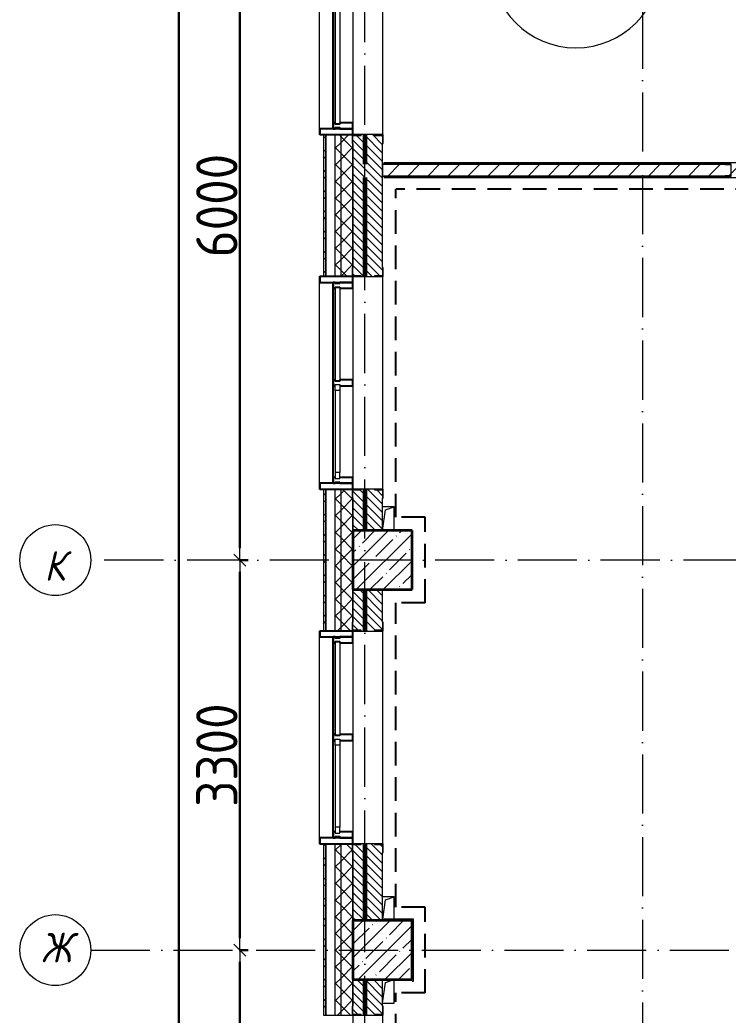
# Model space of a CAD drawing. Header units: millimetres. Extents: x -213536 to 1564669, y -45299 to 942238.
# Drawn here: x 564145 to 570139, y 440685 to 449106 of the extents above; entities that cross this region are included whole.
import ezdxf

# ---------------------------------------------------------------- set-up
doc = ezdxf.new("R2010")
doc.units = ezdxf.units.MM
for name, pattern in [('50_200_ШТРИХ_1Т_ш5_п1_п1_', [700, 500, -100, 0, -100]), ('Штрих короткий', [300, 150, -150]), ('Штриховая _2 мм - 1 мм_', [300, 200, -100])]:
    doc.linetypes.add(name, pattern=pattern)
for name, color, linetype, lineweight in [('0-1', 7, 'Continuous', 5), ('0-2', 7, 'Continuous', 9), ('2.1) ПГП окна 2.8 м', 5, 'Continuous', 30), ('3) ЖБ 4м', 3, 'Continuous', 30), ('Импосты витража', 7, 'Continuous', 9), ('Импосты витража-1', 7, 'Continuous', 25), ('Каркас_Импост', 7, 'Continuous', 13), ('Марки помещений', 7, 'Continuous', 9), ('Несущие колонны', 7, 'Continuous', 9), ('Несущие колонны-1', 7, 'Continuous', 35), ('Обобщенные модели', 7, 'Continuous', 9), ('Общие ребра', 7, 'Continuous', 9), ('Окна', 7, 'Continuous', 9), ('Оси', 7, 'Continuous', 9), ('Оси-1', 7, 'Continuous', 20), ('Оси-2', 7, '50_200_ШТРИХ_1Т_ш5_п1_п1_', 9), ('Остекление-1', 7, 'Continuous', 9), ('Перемычка-1', 7, 'Штрих короткий', 9), ('Размеры', 7, 'Continuous', 15), ('Стены', 7, 'Continuous', 9), ('Стены-1', 7, 'Continuous', 13), ('Штриховка разреза-1', 7, 'Continuous', 9)]:
    doc.layers.add(name, color=color, linetype=linetype, lineweight=lineweight)
doc.layers.add('Каркас_Импост-2', color=7, linetype='Continuous', lineweight=9, true_color=0xaaaaaa)
doc.layers.add('СТ-1_1', color=7, linetype='Штриховая _2 мм - 1 мм_', lineweight=90, true_color=0x888888)
doc.layers.get('0-2').off()
doc.styles.add('ISOCPEUR_I_1', font='isocpeui.ttf', dxfattribs={"width": 0.85, "height": 2.5})
doc.styles.add('СПДС', font='isocpeur.ttf', dxfattribs={"width": 0.9})
doc.dimstyles.new('Размера А3', dxfattribs={"dimtxt": 200, "dimasz": 100, "dimexe": 70, "dimexo": 100, "dimgap": 20, "dimtad": 1, "dimdec": 0, "dimrnd": 10, "dimzin": 0, "dimdsep": 46, "dimtxsty": 'СПДС', "dimblk": 'ARROWHEAD_6', "dimcen": 1, "dimclrd": 256, "dimclre": 256, "dimclrt": 256, "dimazin": 0, "dimtfac": 1, "dimtdec": 0, "dimtmove": 2, "dimatfit": 3, "dimfxl": 1, "dimtolj": 1, "dimtzin": 0, "dimarcsym": 0})
pattern_1 = [(45, (0, 0), (-70.71068, 70.71068), []), (135, (0, 0), (-70.71068, -70.71068), [])]
pattern_2 = [(135, (0, 0), (-35.35534, -35.35534), [])]

# ---------------------------------------------------------------- blocks, each defined once
blk = doc.blocks.new('Ось сетки - Круг_Ø6_00__ISO-2_5_0_9K_-16731441-АИ2_03_План отделки стен 3-го этажа _Часть 2_')
at = {"layer": 'Оси-1'}
blk.add_circle((0, 0), 3, dxfattribs=at)
blk = doc.blocks.new('ARROWHEAD_6')
at = {"color": 0, "linetype": 'Continuous'}
for p, q in [((0, 0), (-1, 0)), ((-0.5, -0.5), (0.5, 0.5))]:
    blk.add_line(p, q, dxfattribs=at)
blk = doc.blocks.new('*D4693')
at = {"layer": 'Defpoints', "color": 0, "transparency": 16777216}
for p in [(429529.1, 441235.4), (429635.2, 441235.4), (429643.3, 436685.4)]:
    blk.add_point(p, dxfattribs=at)
at = {"layer": 'Размеры', "lineweight": -2, "transparency": 16777216}
for p, q in [((429629.1, 441235.4), (429705.2, 441235.4)), ((429635.2, 436785.4), (429635.2, 441135.4)), ((429543.3, 436685.4), (429565.2, 436685.4))]:
    blk.add_line(p, q, dxfattribs=at)
at = {"layer": 'Размеры', "lineweight": -2, "transparency": 16777216, "xscale": 100, "yscale": 100, "zscale": 100}
for p, rotation in [((429635.2, 441235.4), 90), ((429635.2, 436685.4), 270)]:
    blk.add_blockref('ARROWHEAD_6', p, dxfattribs=dict(at, rotation=rotation))
at = {"layer": 'Размеры', "transparency": 16777216, "insert": (429440.2, 438960.4), "char_height": 350, "width": 2.564, "attachment_point": 5, "rotation": 90, "style": 'СПДС'}
blk.add_mtext('\\A1;4550', dxfattribs=at)
blk = doc.blocks.new('*D4694')
at = {"layer": 'Defpoints', "color": 0, "transparency": 16777216}
for p in [(429529.1, 444535.4), (429635.2, 444535.4), (429529.1, 441235.4)]:
    blk.add_point(p, dxfattribs=at)
at = {"layer": 'Размеры', "lineweight": -2, "transparency": 16777216}
for p, q in [((429629.1, 444535.4), (429705.2, 444535.4)), ((429635.2, 441335.4), (429635.2, 444435.4)), ((429629.1, 441235.4), (429705.2, 441235.4))]:
    blk.add_line(p, q, dxfattribs=at)
at = {"layer": 'Размеры', "lineweight": -2, "transparency": 16777216, "xscale": 100, "yscale": 100, "zscale": 100}
for p, rotation in [((429635.2, 444535.4), 90), ((429635.2, 441235.4), 270)]:
    blk.add_blockref('ARROWHEAD_6', p, dxfattribs=dict(at, rotation=rotation))
at = {"layer": 'Размеры', "transparency": 16777216, "insert": (429440.2, 442885.4), "char_height": 350, "width": 2.488, "attachment_point": 5, "rotation": 90, "style": 'СПДС'}
blk.add_mtext('\\A1;3300', dxfattribs=at)
blk = doc.blocks.new('*D4695')
at = {"layer": 'Defpoints', "color": 0, "transparency": 16777216}
for p in [(429529.1, 450535.4), (429635.2, 450535.4), (429529.1, 444535.4)]:
    blk.add_point(p, dxfattribs=at)
at = {"layer": 'Размеры', "lineweight": -2, "transparency": 16777216}
for p, q in [((429629.1, 450535.4), (429705.2, 450535.4)), ((429635.2, 444635.4), (429635.2, 450435.4)), ((429629.1, 444535.4), (429705.2, 444535.4))]:
    blk.add_line(p, q, dxfattribs=at)
at = {"layer": 'Размеры', "lineweight": -2, "transparency": 16777216, "xscale": 100, "yscale": 100, "zscale": 100}
for p, rotation in [((429635.2, 450535.4), 90), ((429635.2, 444535.4), 270)]:
    blk.add_blockref('ARROWHEAD_6', p, dxfattribs=dict(at, rotation=rotation))
at = {"layer": 'Размеры', "transparency": 16777216, "insert": (429440.2, 447535.4), "char_height": 350, "width": 2.488, "attachment_point": 5, "rotation": 90, "style": 'СПДС'}
blk.add_mtext('\\A1;6000', dxfattribs=at)
blk = doc.blocks.new('*D4702')
at = {"layer": 'Defpoints', "color": 0, "transparency": 16777216}
for p in [(429013.2, 474685.4), (429119.2, 474685.4), (429013.2, 425235.4)]:
    blk.add_point(p, dxfattribs=at)
at = {"layer": 'Размеры', "lineweight": -2, "transparency": 16777216}
for p, q in [((429113.2, 474685.4), (429189.2, 474685.4)), ((429119.2, 425335.4), (429119.2, 474585.4)), ((429113.2, 425235.4), (429189.2, 425235.4))]:
    blk.add_line(p, q, dxfattribs=at)
at = {"layer": 'Размеры', "lineweight": -2, "transparency": 16777216, "xscale": 100, "yscale": 100, "zscale": 100}
for p, rotation in [((429119.2, 474685.4), 90), ((429119.2, 425235.4), 270)]:
    blk.add_blockref('ARROWHEAD_6', p, dxfattribs=dict(at, rotation=rotation))
at = {"layer": 'Размеры', "transparency": 16777216, "insert": (428924.2, 449960.4), "char_height": 350, "width": 3.261, "attachment_point": 5, "rotation": 90, "style": 'СПДС'}
blk.add_mtext('\\A1;49450', dxfattribs=at)
blk = doc.blocks.new('BSC_Колонна _Прямоугольная - 500х500-V44-АИ2_03_План отделки стен 3-го этажа _Часть 2_')
at = {"layer": 'Несущие колонны'}
h = blk.add_hatch(dxfattribs=at)
h.set_pattern_fill('FP_52', color=256, style=0, pattern_type=2)
h.set_pattern_definition([(45, (-150, -19300), (-114.0493, 114.0493), []), (45, (-35.95, -19300), (-114.0493, 114.0493), [201.612, -40.322, 3.353, -36.97])])
h.paths.add_polyline_path([(-250, -250), (250, -250), (250, 250), (-250, 250)], flags=0)
at = {"layer": 'Несущие колонны-1'}
for p, q in [((250, 250), (-250, 250)), ((-250, 250), (-250, -250)), ((250, -250), (250, 250)), ((-250, -250), (250, -250))]:
    blk.add_line(p, q, dxfattribs=at)
blk = doc.blocks.new('BSC_Колонна _Прямоугольная - 500х500-V120-АИ2_03_План отделки стен 3-го этажа _Часть 2_')
at = {"layer": 'Несущие колонны'}
h = blk.add_hatch(dxfattribs=at)
h.set_pattern_fill('FP_110', color=256, style=0, pattern_type=2)
h.set_pattern_definition([(45, (-150, -16000), (-114.0493, 114.0493), []), (45, (-35.95, -16000), (-114.0493, 114.0493), [201.612, -40.322, 3.353, -36.97])])
h.paths.add_polyline_path([(-250, -250), (250, -250), (250, 250), (-250, 250), (-250, 189.5)], flags=0)
at = {"layer": 'Несущие колонны-1'}
for p, q in [((250, 250), (-250, 250)), ((-250, 250), (-250, -250)), ((250, -250), (250, 250)), ((-250, -250), (250, -250))]:
    blk.add_line(p, q, dxfattribs=at)
blk = doc.blocks.new('Проем_Дверь_Прямоугольный - 1800х2700h_оконные проемы-25805030-АИ2_03_План отделки стен 3-го этажа _Часть 2_')
at = {"layer": 'Перемычка-1'}
for p, q in [((900, 125), (-900, 125)), ((900, -125), (-900, -125))]:
    blk.add_line(p, q, dxfattribs=at)
blk = doc.blocks.new('PNS_Панель прямоугольная2 - Нр_Стекло - 40мм-26243474-АИ2_03_План отделки стен 3-го этажа _Часть 2_')
at = {"layer": 'Каркас_Импост'}
for p, q in [((-397.5, 0), (-397.5, 40)), ((-397.5, 40), (-347.5, 40)), ((-347.5, 40), (-347.5, 0)), ((397.5, 40), (347.5, 40)), ((347.5, 40), (347.5, 0)), ((397.5, 0), (397.5, 40)), ((-347.5, 0), (-397.5, 0)), ((347.5, 0), (397.5, 0))]:
    blk.add_line(p, q, dxfattribs=at)
at = {"layer": 'Каркас_Импост-2'}
for p, q in [((-347.5, 40), (347.5, 40)), ((-347.5, 0), (347.5, 0))]:
    blk.add_line(p, q, dxfattribs=at)
blk = doc.blocks.new('Прямоугольный импост - Импост структурный с накладкой - 150мм-25647633-АИ2_03_План отделки стен 3-го этажа _Часть 2_')
at = {"layer": 'Импосты витража-1'}
for p, q in [((-25, 0), (-25, 17)), ((-25, 17), (25, 17)), ((-15, 0), (-25, 0)), ((-15, -40), (-15, 0)), ((25, 17), (25, 0)), ((-25, -150), (-25, -40)), ((-25, -40), (-15, -40)), ((25, -40), (25, -150)), ((25, -150), (-25, -150))]:
    blk.add_line(p, q, dxfattribs=at)
blk = doc.blocks.new('Прямоугольный импост - Импост структурный с накладкой - 150мм-25647642-АИ2_03_План отделки стен 3-го этажа _Часть 2_')
at = {"layer": 'Импосты витража'}
for p, q in [((27275, -100), (28050, -100)), ((27275, -267), (28050, -267))]:
    blk.add_line(p, q, dxfattribs=at)
blk = doc.blocks.new('Прямоугольный импост - Импост структурный с накладкой - 150мм-V161-АИ2_03_План отделки стен 3-го этажа _Часть 2_')
at = {"layer": 'Импосты витража-1'}
for p, q in [((-25, 0), (-25, 17)), ((-25, 17), (25, 17)), ((25, 0), (15, 0)), ((15, 0), (15, -40)), ((25, 17), (25, 0)), ((-25, -150), (-25, -40)), ((15, -40), (25, -40)), ((25, -40), (25, -150)), ((25, -150), (-25, -150))]:
    blk.add_line(p, q, dxfattribs=at)
blk = doc.blocks.new('PNS_Панель прямоугольная1 - Нр_Стекло - 40мм-25259299-АИ2_03_План отделки стен 3-го этажа _Часть 2_')
at = {"layer": 'Остекление-1'}
for p, q in [((-387.5, 40), (387.5, 40)), ((-397.5, 0), (397.5, 0)), ((387.5, 0), (-387.5, 0))]:
    blk.add_line(p, q, dxfattribs=at)
blk = doc.blocks.new('Прямоугольный импост - Импост структурный с накладкой - 150мм-25647644-АИ2_03_План отделки стен 3-го этажа _Часть 2_')
at = {"layer": 'Импосты витража-1'}
for p, q in [((-25, 0), (-25, 17)), ((-25, 17), (25, 17)), ((-15, 0), (-25, 0)), ((-15, -40), (-15, 0)), ((25, 0), (15, 0)), ((15, 0), (15, -40)), ((25, 17), (25, 0)), ((-25, -150), (-25, -40)), ((-25, -40), (-15, -40)), ((15, -40), (25, -40)), ((25, -40), (25, -150)), ((25, -150), (-25, -150))]:
    blk.add_line(p, q, dxfattribs=at)
blk = doc.blocks.new('Прямоугольный импост - Откос НВФ_50х280 мм-V169-АИ2_03_План отделки стен 3-го этажа _Часть 2_')
at = {"layer": 'Импосты витража-1'}
for p, q in [((-50, 130), (0, 130)), ((-50, -150), (-50, 130)), ((0, 130), (0, -144)), ((0, -150), (-50, -150))]:
    blk.add_line(p, q, dxfattribs=at)
blk = doc.blocks.new('Прямоугольный импост - Откос НВФ_50х280 мм-25993838-АИ2_03_План отделки стен 3-го этажа _Часть 2_')
at = {"layer": 'Импосты витража-1'}
for p, q in [((0, 130), (-50, 130)), ((-50, 130), (-50, -150)), ((0, -144), (0, 130)), ((-50, -150), (0, -150))]:
    blk.add_line(p, q, dxfattribs=at)
blk = doc.blocks.new('PNS_Панель прямоугольная1 - Нр_Стекло - 40мм-25293744-АИ2_03_План отделки стен 3-го этажа _Часть 2_')
at = {"layer": 'Остекление-1'}
for p, q in [((-800, 40), (800, 40)), ((-810, 0), (810, 0)), ((800, 0), (-800, 0))]:
    blk.add_line(p, q, dxfattribs=at)
blk = doc.blocks.new('Прямоугольный импост - Импост структурный с накладкой - 150мм-25651488-АИ2_03_План отделки стен 3-го этажа _Часть 2_')
at = {"layer": 'Импосты витража'}
for p, q in [((41650, -100), (43250, -100)), ((41650, -267), (43250, -267))]:
    blk.add_line(p, q, dxfattribs=at)
blk = doc.blocks.new('Прямоугольный импост - Импост структурный с накладкой - 150мм-25651501-АИ2_03_План отделки стен 3-го этажа _Часть 2_')
at = {"layer": 'Импосты витража-1'}
for p, q in [((-25, 0), (-25, 17)), ((-25, 17), (25, 17)), ((-15, 0), (-25, 0)), ((-15, -40), (-15, 0)), ((25, 0), (15, 0)), ((15, 0), (15, -40)), ((25, 17), (25, 0)), ((-25, -150), (-25, -40)), ((-25, -40), (-15, -40)), ((15, -40), (25, -40)), ((25, -40), (25, -150)), ((25, -150), (-25, -150))]:
    blk.add_line(p, q, dxfattribs=at)
blk = doc.blocks.new('Прямоугольный импост - Откос НВФ_50х280 мм-25995271-АИ2_03_План отделки стен 3-го этажа _Часть 2_')
at = {"layer": 'Импосты витража-1'}
for p, q in [((-50, 130), (0, 130)), ((-50, -150), (-50, 130)), ((0, 130), (0, -144)), ((0, -150), (-50, -150))]:
    blk.add_line(p, q, dxfattribs=at)
blk = doc.blocks.new('Фахверк_СКБ_Уголок - 250_2700-27497298-АИ2_03_План отделки стен 3-го этажа _Часть 2_')
at = {"layer": 'Обобщенные модели'}
for p, q in [((200, 181), (125, 181)), ((125, 181), (125, 106)), ((131, 106), (131, 175)), ((131, 175), (200, 175)), ((200, 175), (200, 181)), ((125, 106), (131, 106)), ((131, -6), (125, -6)), ((125, -6), (125, -81)), ((125, -81), (200, -81)), ((131, -75), (131, -6)), ((200, -75), (131, -75)), ((200, -81), (200, -75))]:
    blk.add_line(p, q, dxfattribs=at)
blk = doc.blocks.new('154_Фахверк_СКБ_Швеллер - Тип_100_3960-28318856-АИ2_03_План отделки стен 3-го этажа _Часть 2_')
at = {"layer": 'Обобщенные модели'}
for p, q in [((175, 50), (125, 50)), ((125, 50), (125, -50)), ((128, 47), (175, 47)), ((128, -47), (128, 47)), ((175, 47), (175, 50)), ((125, -50), (175, -50)), ((175, -47), (128, -47)), ((175, -50), (175, -47))]:
    blk.add_line(p, q, dxfattribs=at)
blk = doc.blocks.new('AR_Отверстие прямоугольное _в плите_ - AR_Отверстие прямоугольное _в плите_-V215-АИ2_03_План отделки стен 3-го этажа _Часть 2_')
at = {"layer": 'Обобщенные модели'}
for p, q in [((50, 100), (-50, 100)), ((-25, 75), (50, 100)), ((50, -100), (50, 100)), ((-50, -100), (-25, 75))]:
    blk.add_line(p, q, dxfattribs=at)
blk = doc.blocks.new('AR_Отверстие прямоугольное _в плите_ - AR_Отверстие прямоугольное _в плите_-V213-АИ2_03_План отделки стен 3-го этажа _Часть 2_')
at = {"layer": 'Обобщенные модели'}
for p, q in [((-25, 75), (50, 100)), ((50, -100), (50, 100)), ((-50, -100), (-25, 75)), ((-50, -100), (50, -100))]:
    blk.add_line(p, q, dxfattribs=at)
blk = doc.blocks.new('AR_Отверстие прямоугольное _в плите_ - AR_Отверстие прямоугольное _в плите_-V216-АИ2_03_План отделки стен 3-го этажа _Часть 2_')
at = {"layer": 'Обобщенные модели'}
for p, q in [((50, 100), (-50, 100)), ((-25, 75), (50, 100)), ((50, -88), (50, 100)), ((-48.3, -88), (-25, 75))]:
    blk.add_line(p, q, dxfattribs=at)
blk = doc.blocks.new('Отлив_СКБ - Отлив витража_120_НВФ-V269-АИ2_03_План отделки стен 3-го этажа _Часть 2_')
at = {"layer": 'Окна'}
for p, q in [((0, 113), (0, 120)), ((1800, 120), (0, 120)), ((1800, 120), (1800, 113)), ((50, 2), (1750, 2))]:
    blk.add_line(p, q, dxfattribs=at)
blk = doc.blocks.new('0125-Р-ОО-Ш2-АР-о_23_10_2024_rvt-1-АИ2_03_План отделки стен 3-го этажа _Часть 2_')
at = {"layer": 'Штриховка разреза-1'}
h = blk.add_hatch(dxfattribs=at)
h.set_pattern_fill('FP_80', color=256, style=0, pattern_type=2)
h.set_pattern_definition([(45, (0, 0), (-85.5366, 85.5366), []), (45, (57.02, 0), (-85.5366, 85.5366), [])])
h.paths.add_polyline_path([(-350, 11335), (-330, 11335), (-330.3, 13650), (-350, 13650), (-350, 12493.2)], flags=0)
h.paths.add_polyline_path([(-350, 15450), (-330, 15450), (-330.3, 16900), (-350, 16900), (-350, 16189.5)], flags=0)
h.paths.add_polyline_path([(-330.3, 18700), (-330, 18700), (-330.3, 19900), (-350, 19900), (-350, 18700)], flags=0)
h.paths.add_polyline_path([(-330.3, 21700), (-330, 21700), (-330.3, 22900), (-350, 22900), (-350, 21700)], flags=0)
h.paths.add_polyline_path([(-330.3, 24700), (-330, 24700), (-330.3, 25900), (-350, 25900), (-350, 24700)], flags=0)
h = blk.add_hatch(dxfattribs=at)
h.set_pattern_fill('FP_81', color=256, style=0, pattern_type=2)
h.set_pattern_definition(pattern_1)
h.paths.add_polyline_path([(-200, 11335), (-200, 13650), (-250, 13650), (-250, 11335)], flags=0)
h.paths.add_polyline_path([(-250, 15450), (-200, 15450), (-200, 16900), (-250, 16900), (-250, 16189.5)], flags=0)
h.paths.add_polyline_path([(-200, 18700), (-200, 19900), (-250, 19900), (-250, 18700)], flags=0)
h.paths.add_polyline_path([(-250, 21700), (-200, 21700), (-200, 22900), (-250, 22900), (-250, 21733.8)], flags=0)
h.paths.add_polyline_path([(-200, 24700), (-200, 25900), (-250, 25900), (-250, 24700)], flags=0)
h = blk.add_hatch(dxfattribs=at)
h.set_pattern_fill('FP_81', color=256, style=0, pattern_type=2)
h.set_pattern_definition(pattern_1)
h.paths.add_polyline_path([(-200, 11335), (-100, 11335), (-100, 13575), (-106, 13575), (-106, 13650), (-200, 13650), (-200, 11350)], flags=0)
h.paths.add_polyline_path([(-200, 15450), (-106, 15450), (-106, 15525), (-100, 15525), (-100, 16825), (-106, 16825), (-106, 16900), (-200, 16900), (-200, 16189.5)], flags=0)
h.paths.add_polyline_path([(-200, 18700), (-106, 18700), (-106, 18775), (-100, 18775), (-100, 19825), (-106, 19825), (-106, 19900), (-200, 19900), (-200, 18961.6)], flags=0)
h.paths.add_polyline_path([(-200, 21700), (-106, 21700), (-106, 21775), (-100, 21775), (-100, 22825), (-106, 22825), (-106, 22900), (-200, 22900), (-200, 21706)], flags=0)
h.paths.add_polyline_path([(-200, 24700), (-106, 24700), (-106, 24775), (-100, 24775), (-100, 25825), (-106, 25825), (-106, 25900), (-200, 25900), (-200, 25430.1)], flags=0)
h = blk.add_hatch(dxfattribs=at)
h.set_pattern_fill('FP_1', color=256, style=0, pattern_type=2)
h.set_pattern_definition(pattern_2)
h.paths.add_polyline_path([(150, 19550), (150, 19894), (81, 19894), (81, 19900), (-31, 19900), (-31, 19894), (-100, 19894), (-100, 19550)], flags=0)
h.paths.add_polyline_path([(81, 21700), (81, 21706), (150, 21706), (150, 22894), (81, 22894), (81, 22900), (-31, 22900), (-31, 22894), (-100, 22894), (-100, 21706), (-31, 21706), (-31, 21700)], flags=0)
h.paths.add_polyline_path([(81, 24700), (81, 24706), (150, 24706), (150, 25050), (-100, 25050), (-100, 24706), (-31, 24706), (-31, 24700)], flags=0)
h = blk.add_hatch(dxfattribs=at)
h.set_pattern_fill('FP_3', color=256, style=0, pattern_type=2)
h.set_pattern_definition([(45, (0, 0), (-84.8528, 84.8528), [])])
h.paths.add_polyline_path([(7296, 22550), (7350, 22550), (7350, 22650), (7296, 22650), (7296, 22642.4), (7254.5, 22642.4), (7254.5, 22557.6), (7296, 22557.6)], flags=0)
h.paths.add_polyline_path([(5261.7, 22550), (6054, 22550.8), (6054, 22557.6), (6095.5, 22557.6), (6095.5, 22642.4), (6054, 22642.4), (6054, 22650), (3100, 22650), (3100, 22550)], flags=0)
h.paths.add_polyline_path([(3050, 22550), (3050, 22553), (3097, 22553), (3097, 22647), (3050, 22647), (3050, 22650), (150, 22650), (150, 22550), (1533.7, 22550)], flags=0)
h = blk.add_hatch(dxfattribs=at)
h.set_pattern_fill('FP_1', color=256, style=0, pattern_type=2)
h.set_pattern_definition(pattern_2)
h.paths.add_polyline_path([(135.7, 16250), (150, 16250), (150, 16894), (81, 16894), (81, 16900), (-31, 16900), (-31, 16894), (-100, 16894), (-100, 16250)], flags=0)
h.paths.add_polyline_path([(81, 18700), (81, 18706), (150, 18706), (150, 19050), (-100, 19050), (-100, 18706), (-31, 18706), (-31, 18700)], flags=0)
h = blk.add_hatch(dxfattribs=at)
h.set_pattern_fill('FP_1', color=256, style=0, pattern_type=2)
h.set_pattern_definition(pattern_2)
h.paths.add_polyline_path([(-100, 11850), (150, 11850), (149.2, 13644), (81, 13644), (81, 13650), (-31, 13650), (-31, 13644), (-100, 13644), (-100, 12493.2)], flags=0)
h.paths.add_polyline_path([(81, 15450), (81, 15456), (150, 15456), (150, 15750), (-100, 15750), (-100, 15456), (-31, 15456), (-31, 15450)], flags=0)
at = {"layer": 'Общие ребра'}
for p, q in [((-330, 22900), (-330, 21700)), ((-330, 21700), (-330, 22900)), ((-250, 21700), (-250, 22900)), ((-200, 21700), (-200, 22900)), ((-100, 21775), (-100, 22825)), ((-100, 22825), (-100, 21775)), ((-330, 19900), (-330, 18700)), ((-330, 18700), (-330, 19900)), ((-250, 18700), (-250, 19900)), ((-200, 18700), (-200, 19900)), ((-100, 19550), (-100, 19825)), ((-100, 19825), (-100, 19550)), ((-100, 18775), (-100, 19050)), ((-100, 19050), (-100, 18775)), ((-330, 16900), (-330, 15450)), ((-330, 15450), (-330, 16900)), ((-250, 15450), (-250, 16900)), ((-200, 15450), (-200, 16900)), ((-100, 16250), (-100, 16825)), ((-100, 16825), (-100, 16250)), ((-100, 15525), (-100, 15750)), ((-100, 15750), (-100, 15525))]:
    blk.add_line(p, q, dxfattribs=at)
at = {"layer": 'Стены'}
for p, q in [((150, 24700), (150, 22900)), ((150, 21700), (150, 19900)), ((150, 18700), (150, 16900)), ((150, 15450), (150, 13650))]:
    blk.add_line(p, q, dxfattribs=at)
at = {"layer": 'Стены-1'}
for p, q in [((-350, 22900), (-350, 21700)), ((-330, 22900), (-350, 22900)), ((-106, 22900), (-330, 22900)), ((81, 22900), (-31, 22900)), ((150, 21775), (150, 22825)), ((3050, 22650), (150, 22650)), ((150, 22650), (150, 22550)), ((150, 22550), (3050, 22550)), ((-350, 21700), (-330, 21700)), ((-330, 21700), (-106, 21700)), ((-31, 21700), (81, 21700)), ((-350, 19900), (-350, 18700)), ((-330, 19900), (-350, 19900)), ((-106, 19900), (-330, 19900)), ((81, 19900), (-31, 19900)), ((150, 19550), (150, 19825)), ((150, 18775), (150, 19050)), ((-350, 18700), (-330, 18700)), ((-330, 18700), (-106, 18700)), ((-31, 18700), (81, 18700)), ((-350, 16900), (-350, 15450)), ((-330, 16900), (-350, 16900)), ((-106, 16900), (-330, 16900)), ((81, 16900), (-31, 16900)), ((150, 16250), (150, 16825)), ((150, 15525), (150, 15750)), ((-350, 15450), (-330, 15450)), ((-330, 15450), (-106, 15450)), ((-31, 15450), (81, 15450))]:
    blk.add_line(p, q, dxfattribs=at)
at = {"layer": '0-2'}
for name, p, rotation in [('Отлив_СКБ - Отлив витража_120_НВФ-V269-АИ2_03_План отделки стен 3-го этажа _Часть 2_', (-267, 22900), 90), ('Проем_Дверь_Прямоугольный - 1800х2700h_оконные проемы-25805030-АИ2_03_План отделки стен 3-го этажа _Часть 2_', (25, 23800), 89.99999999999991), ('Прямоугольный импост - Импост структурный с накладкой - 150мм-25651488-АИ2_03_План отделки стен 3-го этажа _Часть 2_', (0, 66250), 269.9999999999994), ('PNS_Панель прямоугольная1 - Нр_Стекло - 40мм-25293744-АИ2_03_План отделки стен 3-го этажа _Часть 2_', (-250, 23800), 269.9999999999985), ('Фахверк_СКБ_Уголок - 250_2700-27497298-АИ2_03_План отделки стен 3-го этажа _Часть 2_', (-25, 23025), 269.9999999999999), ('154_Фахверк_СКБ_Швеллер - Тип_100_3960-28318856-АИ2_03_План отделки стен 3-го этажа _Часть 2_', (3225, 22600), 180), ('Фахверк_СКБ_Уголок - 250_2700-27497298-АИ2_03_План отделки стен 3-го этажа _Часть 2_', (75, 21575), 89.99999999999991), ('Отлив_СКБ - Отлив витража_120_НВФ-V269-АИ2_03_План отделки стен 3-го этажа _Часть 2_', (-267, 19900), 90), ('Прямоугольный импост - Откос НВФ_50х280 мм-25993838-АИ2_03_План отделки стен 3-го этажа _Часть 2_', (-250, 21700), 89.99999999999773), ('Проем_Дверь_Прямоугольный - 1800х2700h_оконные проемы-25805030-АИ2_03_План отделки стен 3-го этажа _Часть 2_', (25, 20800), 89.99999999999991), ('Прямоугольный импост - Импост структурный с накладкой - 150мм-25647642-АИ2_03_План отделки стен 3-го этажа _Часть 2_', (0, 48875), 270.0000000000001), ('PNS_Панель прямоугольная1 - Нр_Стекло - 40мм-25259299-АИ2_03_План отделки стен 3-го этажа _Часть 2_', (-250, 21212.5), 269.9999999999977), ('Прямоугольный импост - Импост структурный с накладкой - 150мм-25647642-АИ2_03_План отделки стен 3-го этажа _Часть 2_', (0, 48050), 270.0000000000001), ('PNS_Панель прямоугольная2 - Нр_Стекло - 40мм-26243474-АИ2_03_План отделки стен 3-го этажа _Часть 2_', (-250, 20387.5), 269.9999999999977), ('Фахверк_СКБ_Уголок - 250_2700-27497298-АИ2_03_План отделки стен 3-го этажа _Часть 2_', (-25, 20025), 269.9999999999999), ('Отлив_СКБ - Отлив витража_120_НВФ-V269-АИ2_03_План отделки стен 3-го этажа _Часть 2_', (-267, 16900), 90), ('Прямоугольный импост - Откос НВФ_50х280 мм-25993838-АИ2_03_План отделки стен 3-го этажа _Часть 2_', (-250, 18700), 89.99999999999773), ('Фахверк_СКБ_Уголок - 250_2700-27497298-АИ2_03_План отделки стен 3-го этажа _Часть 2_', (75, 18575), 89.99999999999991), ('Проем_Дверь_Прямоугольный - 1800х2700h_оконные проемы-25805030-АИ2_03_План отделки стен 3-го этажа _Часть 2_', (25, 17800), 89.99999999999991), ('Прямоугольный импост - Импост структурный с накладкой - 150мм-25647642-АИ2_03_План отделки стен 3-го этажа _Часть 2_', (0, 45875), 270.0000000000001), ('PNS_Панель прямоугольная1 - Нр_Стекло - 40мм-25259299-АИ2_03_План отделки стен 3-го этажа _Часть 2_', (-250, 18212.5), 269.9999999999977), ('Прямоугольный импост - Импост структурный с накладкой - 150мм-25647642-АИ2_03_План отделки стен 3-го этажа _Часть 2_', (0, 45050), 270.0000000000001), ('PNS_Панель прямоугольная2 - Нр_Стекло - 40мм-26243474-АИ2_03_План отделки стен 3-го этажа _Часть 2_', (-250, 17387.5), 269.9999999999977), ('Фахверк_СКБ_Уголок - 250_2700-27497298-АИ2_03_План отделки стен 3-го этажа _Часть 2_', (-25, 17025), 269.9999999999999), ('Фахверк_СКБ_Уголок - 250_2700-27497298-АИ2_03_План отделки стен 3-го этажа _Часть 2_', (75, 15325), 89.99999999999991), ('Проем_Дверь_Прямоугольный - 1800х2700h_оконные проемы-25805030-АИ2_03_План отделки стен 3-го этажа _Часть 2_', (25, 14550), 89.99999999999991)]:
    blk.add_blockref(name, p, dxfattribs=dict(at, rotation=rotation))
at = {"layer": '0-2', "extrusion": (0, 0, -1)}
for name, p, rotation in [('Прямоугольный импост - Импост структурный с накладкой - 150мм-25651501-АИ2_03_План отделки стен 3-го этажа _Часть 2_', (250, 22975), 270.0000000000015), ('Прямоугольный импост - Откос НВФ_50х280 мм-25995271-АИ2_03_План отделки стен 3-го этажа _Часть 2_', (250, 22900), 270.0000000000015), ('Прямоугольный импост - Импост структурный с накладкой - 150мм-25647644-АИ2_03_План отделки стен 3-го этажа _Часть 2_', (250, 21625), 270.0000000000023), ('Прямоугольный импост - Импост структурный с накладкой - 150мм-25647633-АИ2_03_План отделки стен 3-го этажа _Часть 2_', (250, 20800), 270.0000000000023), ('Прямоугольный импост - Импост структурный с накладкой - 150мм-V161-АИ2_03_План отделки стен 3-го этажа _Часть 2_', (250, 19975), 270.0000000000023), ('Прямоугольный импост - Откос НВФ_50х280 мм-V169-АИ2_03_План отделки стен 3-го этажа _Часть 2_', (250, 19900), 270.0000000000023), ('Прямоугольный импост - Импост структурный с накладкой - 150мм-25647644-АИ2_03_План отделки стен 3-го этажа _Часть 2_', (250, 18625), 270.0000000000023), ('Прямоугольный импост - Импост структурный с накладкой - 150мм-25647633-АИ2_03_План отделки стен 3-го этажа _Часть 2_', (250, 17800), 270.0000000000023), ('Прямоугольный импост - Откос НВФ_50х280 мм-V169-АИ2_03_План отделки стен 3-го этажа _Часть 2_', (250, 16900), 270.0000000000023), ('Прямоугольный импост - Импост структурный с накладкой - 150мм-V161-АИ2_03_План отделки стен 3-го этажа _Часть 2_', (250, 16975), 270.0000000000023)]:
    blk.add_blockref(name, p, dxfattribs=dict(at, rotation=rotation))
at = {"layer": '0-2'}
for name, p in [('AR_Отверстие прямоугольное _в плите_ - AR_Отверстие прямоугольное _в плите_-V215-АИ2_03_План отделки стен 3-го этажа _Часть 2_', (200, 19650)), ('BSC_Колонна _Прямоугольная - 500х500-V44-АИ2_03_План отделки стен 3-го этажа _Часть 2_', (150, 19300)), ('AR_Отверстие прямоугольное _в плите_ - AR_Отверстие прямоугольное _в плите_-V216-АИ2_03_План отделки стен 3-го этажа _Часть 2_', (200, 16350)), ('BSC_Колонна _Прямоугольная - 500х500-V120-АИ2_03_План отделки стен 3-го этажа _Часть 2_', (150, 16000)), ('AR_Отверстие прямоугольное _в плите_ - AR_Отверстие прямоугольное _в плите_-V213-АИ2_03_План отделки стен 3-го этажа _Часть 2_', (200, 15650))]:
    blk.add_blockref(name, p, dxfattribs=at)
blk = doc.blocks.new('AI_Марка_Помещение_х1__Общий_E___ISO-2_1K_ - Номер-16210215-АИ2_03_План отделки стен 3-го этажа _Часть 2_')
at = {"layer": 'Марки помещений'}
for start, end in [(360, 180), (180, 360)]:
    blk.add_arc((0.039, 0.312), 2.4, start, end, dxfattribs=at)
blk = doc.blocks.new('3этНиз')
at = {"layer": 'СТ-1_1', "lineweight": 25}
for p, q in [((430954.1, 444897.4), (430954.1, 447673.4)), ((437930.1, 447673.4), (430954.1, 447673.4)), ((431204.1, 444897.4), (430954.1, 444897.4)), ((431204.1, 444173.4), (431204.1, 444897.4)), ((430954.1, 441597.4), (430954.1, 444173.4)), ((431204.1, 444173.4), (430954.1, 444173.4)), ((431204.1, 441597.4), (430954.1, 441597.4)), ((431204.1, 440873.4), (431204.1, 441597.4)), ((430954.1, 437197.4), (430954.1, 440873.4)), ((431204.1, 440873.4), (430954.1, 440873.4))]:
    blk.add_line(p, q, dxfattribs=at)
at = {"layer": 'Стены-1'}
for p, q in [((430842.1, 447897.4), (430842.1, 447885.4)), ((430842.1, 447885.4), (433742.1, 447885.4)), ((438430.1, 447897.4), (430854.1, 447897.4)), ((433742.1, 447785.4), (430854.1, 447785.4)), ((430854.1, 447773.4), (438030.1, 447773.4)), ((430842.1, 441497.4), (430842.1, 441485.4)), ((431104.1, 441497.4), (430854.1, 441497.4)), ((431104.1, 440973.4), (431104.1, 441497.4)), ((431092.1, 440973.4), (431104.1, 440973.4))]:
    blk.add_line(p, q, dxfattribs=at)
at = {"layer": '0-1'}
blk.add_blockref('0125-Р-ОО-Ш2-АР-о_23_10_2024_rvt-1-АИ2_03_План отделки стен 3-го этажа _Часть 2_', (430692.1, 425235.4), dxfattribs=at)
at = {"layer": 'Марки помещений', "color": 3, "xscale": 300, "yscale": 300, "zscale": 99.99999999999993}
blk.add_blockref('AI_Марка_Помещение_х1__Общий_E___ISO-2_1K_ - Номер-16210215-АИ2_03_План отделки стен 3-го этажа _Часть 2_', (432467, 449496.7), dxfattribs=at)
blk = doc.blocks.new('Ось 3 этаж')
at = {"layer": 'Оси-2'}
for p, q in [((430692.1, 423014.8), (430692.1, 477896.8)), ((433042.1, 477896.8), (433042.1, 423014.8)), ((459092.1, 444535.4), (428373.3, 444535.4)), ((428373.3, 441235.4), (459092.1, 441235.4))]:
    blk.add_line(p, q, dxfattribs=at)
at = {"layer": 'Оси-1', "xscale": 99.99999999999993, "yscale": 99.99999999999993, "zscale": 99.99999999999993}
for p, rotation in [((428073.3, 444535.4), 89.9999999999998), ((428073.3, 441235.4), 269.9999999999996)]:
    blk.add_blockref('Ось сетки - Круг_Ø6_00__ISO-2_5_0_9K_-16731441-АИ2_03_План отделки стен 3-го этажа _Часть 2_', p, dxfattribs=dict(at, rotation=rotation))
at = {"layer": 'Оси', "char_height": 250, "attachment_point": 1, "style": 'ISOCPEUR_I_1'}
for s, insert, width in [('\\fISOCPEUR|b0|i1|c204|p34|;\\W.9;К', (427980.5, 444611.5), 223.671), ('\\fISOCPEUR|b0|i1|c204|p34|;\\W.9;Ж', (427951.5, 441382.1), 281.392)]:
    blk.add_mtext(s, dxfattribs=dict(at, insert=insert, width=width))
at = {"layer": 'Размеры'}
for base, p1, p2, picture, middle in [((429119.2, 474685.4), (429013.2, 425235.4), (429013.2, 474685.4), '*D4702', (428924.2, 449960.4)), ((429635.2, 450535.4), (429529.1, 444535.4), (429529.1, 450535.4), '*D4695', (429440.2, 447535.4)), ((429635.2, 444535.4), (429529.1, 441235.4), (429529.1, 444535.4), '*D4694', (429440.2, 442885.4)), ((429635.2, 441235.4), (429643.3, 436685.4), (429529.1, 441235.4), '*D4693', (429440.2, 438960.4))]:
    dim = blk.add_linear_dim(base=base, p1=p1, p2=p2, angle=90, dimstyle='Размера А3', override={"dimtxt": 350}, dxfattribs=at)
    dim.commit()
    dim.dimension.update_dxf_attribs({"geometry": picture, "text_midpoint": middle})

msp = doc.modelspace()

# ---------------------------------------------------------------- linework, layer by layer
at = {"layer": '2.1) ПГП окна 2.8 м', "color": 2, "lineweight": 60}
for points in [[(567063.9, 448135.4), (567063.9, 447886.7)], [(567063.9, 447773), (567063.9, 446935.4)], [(567063.9, 445135.4), (567063.9, 444785.4)], [(567063.9, 444285.4), (567063.9, 443935.4)], [(567063.9, 442135.4), (567063.9, 441485.4)], [(567063.9, 440985.4), (567063.9, 440685.4)]]:
    msp.add_lwpolyline(points, dxfattribs=at)

# ---------------------------------------------------------------- block references
at = {"color": 5, "lineweight": 30}
msp.add_blockref('Ось 3 этаж', (136371.8, 0), dxfattribs=at)
at = {"layer": '3) ЖБ 4м'}
msp.add_blockref('3этНиз', (136371.8, 0), dxfattribs=at)

doc.saveas('drawing.dxf')
